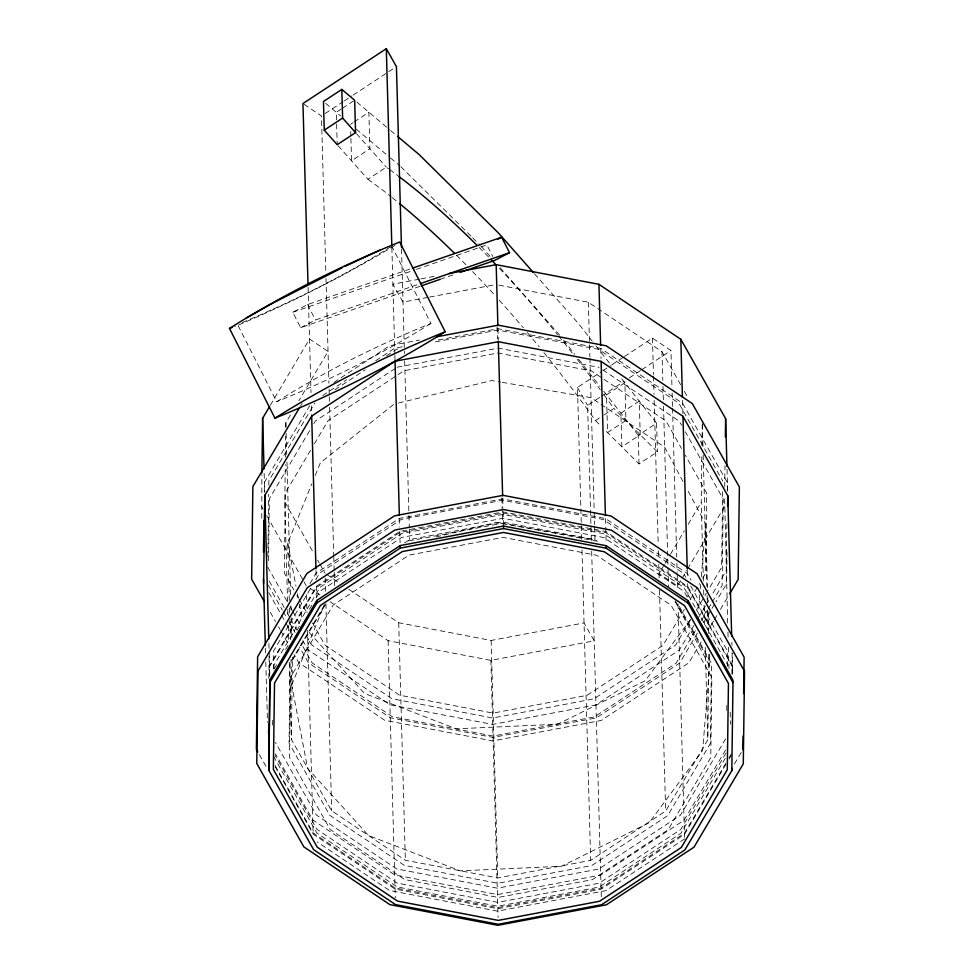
<?xml version="1.0" encoding="UTF-8"?>
<svg xmlns="http://www.w3.org/2000/svg" width="974" height="974" viewBox="0 0 974 974"><rect width="100%" height="100%" fill="white"/><g stroke="black" fill="none" stroke-linecap="round" stroke-linejoin="round"><path stroke-width="0.73" stroke-dasharray="4.87 3.65" d="M261.775 518.278L261.872 474.484M264.283 491.468L264.404 482.349L309.781 405.659M267.85 556.434L268.69 494.342M268.812 485.247L268.873 480.706L314.858 402.968M268.544 560.829L269.372 498.737L310.767 428.779M268.824 678.342L269.128 655.575M269.384 676.175L269.53 665.546L316.44 586.251L399.79 531.414L503.083 511.898L605.84 531.561L687.729 586.518L732.521 665.887L732.399 674.994M269.433 675.81L269.555 666.703L316.477 587.407L399.827 532.571L503.12 513.054L605.877 532.717L687.766 587.675L732.558 667.044M272.623 725.094L272.732 717.521M273.377 669.065L273.621 650.888L311.181 587.407M273.974 668.091L274.011 665.059L320.008 587.322L401.726 533.557L502.998 514.418L603.746 533.703L684.028 587.59L727.931 665.388M287.573 601.774L284.785 501.951L285.285 464.598M285.382 457.123L285.662 436.206M285.784 427.233L285.845 422.753L290.447 414.973M708.743 654.479L707.855 739.729L665.656 811.05L590.682 860.371L497.787 877.927L405.354 860.237L331.696 810.806L291.409 739.424L292.395 657.207M703.411 580.906L701.219 502.255L701.852 454.444M701.974 445.471L702.278 423.057M722.647 491.651L721.624 567.367L707.063 591.985M727.688 623.043L724.583 496.07M724.705 486.963L724.985 465.718M726.86 523.683L726.227 570.752L711.617 595.443M727.298 490.287L727.408 482.69L682.616 403.333L600.727 348.375L497.97 328.701L437.472 340.133M727.018 551.881L726.592 583.755L715.829 601.956M726.75 710.289L726.847 702.717M727.334 666.374L727.541 651.229L690.322 585.289M731.876 674.13L732.156 652.872L732.752 674.276M699.782 594.883L698.65 608.446L696.873 610.856M700.282 588.856L700.659 584.339M701.292 576.803L705.687 524.061L686.585 488.242M709.316 654.017L709.656 666.106L702.619 750.479L649.147 822.774L561.608 866.251L460.252 870.853L368.525 835.522L307.65 768.425L291.701 685.087L290.983 659.398M289.327 600.471L287.732 543.054L311.802 483.883M315.235 475.434L320.397 462.747L394.129 404.064M291.701 685.087L324.366 604.793M270.309 405.306L309.537 339.013L328.031 351.431L298.884 400.704M300.613 405.89L302.159 403.285M313.835 423.593L315.369 420.999L395.821 368.062M310.536 450.317L285.37 492.832L284.298 572.968L293.941 590.037M314.346 443.876L328.068 420.671L403.918 370.777L497.909 353.014L591.425 370.911L602.796 378.545M309.927 583.633L316.075 573.236L399.425 518.399L502.718 498.883L605.487 518.558L687.364 573.516L691.102 580.127M315.783 579.627L319.618 573.15L401.337 519.386L502.596 500.246L603.344 519.532L683.626 573.418L685.854 577.375M274.12 668.919L277.955 662.442M285.625 649.488L288.694 644.301M297.119 630.056L299.42 626.16M309.391 609.322L313.214 602.845M316.282 597.659L320.117 591.181L401.836 537.417L503.095 518.29L603.843 537.563L684.125 591.449L688.594 599.363M324.427 605.037L290.13 663.014L289.059 743.15L329.809 815.372L404.332 865.375L497.848 883.284L591.839 865.521L667.689 815.615L710.375 743.454L711.458 663.331L678.841 605.548M292.48 660.226L325.462 604.464M664.39 564.506L659.021 573.576L677.527 585.995L681.374 579.493M665.157 563.203L669.759 555.423M670.526 554.133L684.345 530.781M688.18 524.304L701.219 502.255M682.141 578.203L686.755 570.399M687.522 569.096L724.437 506.699M684.284 609.359L662.941 645.433L587.078 695.339L493.088 713.102L399.571 695.192L325.06 645.19L312.459 622.861M690.383 599.047L699.527 583.584M702.583 578.422L705.626 573.272L706.698 493.148L685.209 455.065M690.201 620.487L675.639 645.105L593.921 698.869L492.649 718.008L391.901 698.723L311.619 644.837L305.666 634.293M696.337 610.126L706.296 593.288M693.926 625.345L679.316 650.048L595.954 704.884L492.674 724.4L389.904 704.726L308.015 649.768L302.792 640.515M698.541 617.54L708.536 600.641M695.302 630.75L676.139 663.148L594.42 716.901L493.161 736.04L392.412 716.754L312.13 662.868L300.966 643.096M701.438 620.389L707.574 610.016M708.329 608.726L711.397 603.539M712.164 602.249L722.136 585.398L723.292 499.078L685.331 431.823M697.372 633.149L679.682 663.051L596.319 717.887L493.039 737.403L390.27 717.741L308.381 662.783L299.432 646.906M703.52 622.751L711.215 609.748M711.982 608.458L715.05 603.259M701.158 641.988L688.837 662.819L601.25 720.443L492.722 740.946L384.73 720.285L298.689 662.527L294.209 654.589M713.492 621.156L708.098 630.275L707.514 610.625M714.259 619.854L717.339 614.643M720.419 609.444L728.893 595.114M725.618 738.84L680.388 815.287L598.669 869.051L497.41 888.191L396.662 868.905L316.38 815.019L275.447 742.492M725.593 750.029L684.065 820.23L600.714 875.066L497.422 894.582L394.665 874.908L312.776 819.95L275.447 753.815M726.007 753.012L680.789 829.458L599.071 883.223L497.799 902.362L397.051 883.077L316.769 829.191L275.094 755.337M725.35 758.174L680.899 833.33L599.168 887.083L497.909 906.222L397.161 886.937L316.879 833.05L273.718 756.567M725.959 763.032L684.43 833.233L601.08 888.069L497.787 907.585L395.03 887.923L313.141 832.965L275.07 765.503M729.039 757.833L731.34 753.937M725.995 764.2L684.466 834.389L601.104 889.225L497.824 908.742L395.054 889.079L313.165 834.121L275.094 766.66M729.063 759.002L731.377 755.094M734.42 763.993L741.348 752.281M690.627 619.294L645.178 680.741L557.639 724.218L456.282 728.82L364.556 693.488L307.735 630.86M390.623 246.86C342.933 276.567 291.993 301.83 240.14 323.441M394.896 245.497C343.591 276.129 289.838 303.438 234.734 326.594M238.18 325.718L276.689 401.726C325.413 371.131 377.595 345.076 430.91 323.429L392.4 247.42M430.91 323.429C382.185 354.025 330.003 380.091 276.689 401.726M325.267 113.447L343.055 101.746M344.333 100.906L351.955 95.89M353.221 95.062L387.53 72.49M388.809 71.65L396.43 66.634M341.192 109.088L336.298 112.314L336.578 122.614M342.41 108.284L353.428 101.04M350.518 124.295L352.965 122.687M354.195 121.884L368.878 112.217L369.901 148.73L351.541 160.807L350.883 137.444M338.161 145.771L367.941 179.253L386.301 167.175A507.99 167.613 56.7 0 1 388.577 168.806M333.899 382.417L389.746 345.673L419.477 340.048M322.686 395.578L346.683 379.787M375.733 360.684L394.677 348.217L405.001 346.269M334.971 389.734L365.153 369.877M386.52 355.827L396.576 349.203L399.559 348.643M581.721 539.352L577.472 387.433L601.615 371.544M602.882 370.704L610.515 365.688M611.782 364.86L623.214 357.336M624.492 356.496L652.446 338.1L670.952 350.518L671.963 386.982M591.364 540.57L587.59 405.367L600.227 397.051M601.482 396.223L624.224 381.26M629.265 377.949L640.636 370.461M641.903 369.633L670.952 350.518M404.563 542.92L409.64 539.584L502.547 522.027L594.968 539.718L597.476 541.398M543.894 352.612A507.99 167.613 56.7 0 1 595.491 420.549L602.845 415.715M604.063 414.912L613.864 408.459L657.389 451.851L639.029 463.928L605.548 430.569M639.029 463.928L638.226 435.268L656.586 423.191L621.132 377.973M684.71 838.845L606.011 890.626L497.471 911.128L389.49 890.467L317.159 841.926M419.977 286.332L300.649 327.727L292.809 312.252L307.589 304.545L409.664 269.141M300.649 327.727L315.43 320.02L418.942 284.116M292.809 312.252L415.009 269.859M416.446 269.36L486.89 244.924L492.771 256.527M440.102 279.355L455.917 273.864M398.512 403.005L491.87 380.554L500.746 382.088M436.023 536.978L495.839 522.6L594.968 539.718L594.59 526.106M419.453 279.161L392.887 284.177L403.005 302.11L428.073 297.374M420.926 278.881L437.156 275.812M429.546 297.094L495.912 284.554M435.293 341.886L497.848 330.064L598.596 349.349L678.878 403.236L722.781 481.046M397.088 367.235L498.347 348.108L599.095 367.381M408.666 540.96L502.657 523.196L596.173 541.094M348.789 589.258L398.719 622.763L491.152 640.454L584.047 622.91L594.177 640.831L490.884 660.36L388.115 640.685L330.174 601.786M502.231 382.344L591.011 397.684L599.74 403.54M498.895 285.126L588.345 302.244L661.991 351.675L680.643 384.73M304.192 104.364L321.457 115.955L325.827 272.428M602.857 369.913L679.377 421.267L681.605 425.224M604.05 379.385L665.936 420.926L681.508 448.503M600.995 404.38L664.658 447.115L683.054 481.606M326.314 574.173L340.048 583.389M310.012 588.259L320.093 595.029M356.849 102.075L389.466 129.566M390.611 130.528L396.333 135.349M325.596 103.293L340.669 116.003M356.241 129.116L389.405 157.07M390.55 158.032L399.705 165.75M400.838 166.712L471.611 236.719M472.682 237.778L480.194 245.192M595.491 420.549L601.53 426.551M356.521 133.694L386.301 167.175M534.409 273.682L578.227 323.258L592.216 341.095M481.193 246.325L490.153 256.466M500.112 267.728L559.867 335.336M595.954 345.855L611.806 366.078M563.593 340.096L574.794 354.366M578.519 359.126L599.972 386.483M603.71 391.244L638.226 435.268M684.369 391.341L688.107 397.94M577.472 387.433L587.59 405.367M675.335 601.043L708.914 660.53M284.785 501.951L313.872 553.5M317.609 560.111L319.095 562.765M319.849 564.08L325.072 573.333M261.446 506.358L262.931 509M266.669 515.623L303.243 580.431M303.998 581.758L306.238 585.727M296.9 595.284L298.385 597.914M299.128 599.229L306.53 612.354M267.716 567.038L287.062 601.323M290.045 606.595L292.273 610.552M293.016 611.867L299.712 623.737M269.201 580.991L284.128 607.447M287.123 612.731L290.106 618.027M290.849 619.342L296.827 629.922M268.215 585.07L282.363 610.126M283.105 611.441L286.076 616.712M289.059 621.996L295.012 632.54M268.824 592.679L280.768 613.839M281.51 615.154L285.248 621.777M285.991 623.092L293.454 636.326M270.297 612.232L275.532 621.497M278.515 626.793L280.013 629.435M280.768 630.762L288.231 643.997M259.364 754.619L266.839 767.853M674.994 601.092L709.656 666.106M307.589 304.545L315.43 320.02M287.732 543.054L295.986 586.214M297.411 593.653L298.263 598.121M299.408 604.063L302.537 620.438M727.03 469.285L727.724 494.256M731.864 642.304L731.949 645.324M727.943 632.114L728.114 638.165M728.369 647.223L728.954 668.383M730.183 712.213L730.512 724.303M705.687 524.061L707.465 587.529M707.757 598.109L707.879 602.638M708.135 611.709L708.768 634.366M702.315 424.579L702.997 448.771M703.167 454.821L706.844 586.421M707.1 595.491L707.221 600.033M703.666 589.988L703.837 596.039M704.092 605.11L704.64 624.772M705.273 647.466L707.855 739.729M682.531 400.351L682.981 416.336M687.279 570.484L687.486 577.85M687.656 583.633L688.082 599.241M672.133 393.058L672.523 406.73M672.559 408.252L676.723 557.14M676.893 563.216L677.149 572.322M677.186 573.844L677.648 590.463M678.026 603.868L684.539 837.287M661.991 351.675L662.795 380.42M662.965 386.471L663.343 400.083M663.513 406.134L668.578 587.639M656.586 423.191L657.389 451.851M652.446 338.1L653.469 374.564M653.505 376.086L654.017 394.312M654.187 400.387L658.217 544.722M658.387 550.797L658.594 558.394M658.765 564.47L659.191 579.627M659.483 590.22L665.656 811.05M600.727 348.375L601.007 358.493M605.487 518.558L606.157 542.835M588.345 302.244L589.867 356.703M589.903 358.213L594.177 511.009M594.213 512.494L594.554 524.609M591.668 551.199L601.348 897.906M582.014 549.981L590.682 860.371M497.97 328.701L498.286 340.267M502.718 498.883L502.961 507.551M503.083 511.898L503.436 524.621M497.093 326.911L497.434 339.001M501.866 497.824L502.547 522.027M491.152 640.454L497.787 877.927M490.884 660.36L498.067 917.423M401.519 248.942L404.441 353.538M404.66 361.098L408.922 513.87M408.97 515.38L409.299 527.482M409.348 528.992L409.64 539.584M391.865 247.713L394.835 354M394.884 355.449L395.042 361.232M399.425 518.399L399.669 527.068M399.79 531.414L400.107 542.688M398.719 622.763L405.354 860.237M388.115 640.685L395.298 897.748M350.725 131.6L350.847 135.983M336.627 124.088L337.199 144.7M325.998 278.515L328.92 383.196M329.09 389.247L329.261 395.298M329.297 396.808L329.431 401.349M329.602 407.4L333.741 555.63M333.778 557.14L334.167 570.752M334.204 572.262L334.666 588.905M325.194 577.874L325.62 592.996M325.913 603.588L331.696 810.806M308.088 287.354L311.035 392.632M311.4 405.951L311.643 414.62M315.99 570.216L316.233 579.019M316.44 586.251L316.757 597.525M306.481 594.664L306.98 612.536M307.48 630.409L313.165 834.121M285.845 422.753L285.966 427.294M286.137 433.345L286.733 454.517M286.94 462.078L290.702 596.697M290.958 605.779L291.08 610.308M291.287 617.869L291.835 637.544M289.546 608.032L289.716 614.07M289.875 620.121L290.435 639.76M287.78 609.347L287.951 615.398M288.243 625.978L288.706 642.621M289.266 662.283L291.409 739.424M264.161 473.413L264.697 492.467M268.909 643.473L269.08 649.512M269.165 652.531L269.798 675.372M265.415 648.404L265.537 652.933M265.792 662.003L267.485 722.452M367.941 179.253A507.99 167.613 56.7 0 1 391.134 196.772M392.315 197.71A507.99 167.613 56.7 0 1 398.244 202.495M456.441 255.2A507.99 167.613 56.7 0 1 466.132 264.94M472.585 271.563A507.99 167.613 56.7 0 1 495.206 295.731M499.224 300.175A507.99 167.613 56.7 0 1 523.318 327.751M527.311 332.475A507.99 167.613 56.7 0 1 539.206 346.841M389.722 169.634A507.99 167.613 56.7 0 1 397.794 175.612M479.111 247.42A507.99 167.613 56.7 0 1 489.873 258.378M499.54 268.495A507.99 167.613 56.7 0 1 557.566 334.752M558.504 335.908A507.99 167.613 56.7 0 1 573.491 354.621M577.229 359.382A507.99 167.613 56.7 0 1 600.313 389.831M603.953 394.774A507.99 167.613 56.7 0 1 613.864 408.459M290.52 677.186L289.448 757.309L330.21 829.531L404.721 879.546L498.238 897.444L592.229 879.68L668.091 829.787L710.776 757.626L711.848 677.502L671.086 605.28L596.575 555.265L503.059 537.368L409.068 555.119L333.218 605.024L290.52 677.186M624.87 382.733L606.51 394.811L607.557 432.566L625.917 420.488L624.87 382.733M639.273 401.105L620.901 413.183L621.85 446.81L640.21 434.721L639.273 401.105"/><path stroke-width="1.46" d="M261.884 472.962L262.615 418.309L269.542 406.608M263.479 552.185L263.905 520.311M263.601 583.414L264.77 495.364L311.68 416.068L395.042 361.232L498.323 341.716L601.092 361.378L682.981 416.336L727.773 495.705L731.693 636.253M268.617 733.86L268.739 724.753M268.666 733.495L268.787 724.388M269.92 679.718L268.812 770.276L313.604 849.645L395.493 904.602L498.25 924.265L601.542 904.749L684.892 849.912L731.815 770.617L732.984 682.567L732.923 680.059L688.131 600.69L606.242 545.732L503.473 526.057L400.192 545.574L316.83 600.41L269.92 679.718L268.812 770.276M725.374 436.863L725.618 418.65L680.826 339.293L598.937 284.323L496.18 264.66L448.953 273.584M727.627 506.334L727.773 495.705M742.894 749.676L743.077 736.027M743.637 693.561L744.124 657.158L697.067 573.759L611.015 516.013L503.034 495.34L394.507 515.855L306.907 573.467L257.623 656.793L256.381 749.323L257.879 751.965M299.846 407.193L252.863 486.61L251.633 579.14L264.331 601.64M269.993 682.226L316.903 602.93L400.265 548.094L503.546 528.578L606.315 548.24L688.204 603.198L732.984 682.567M729.66 593.811L738.134 579.493L739.376 486.976L692.307 403.577L606.266 345.831L498.286 325.158L437.326 336.675M229.474 328.421C283.264 294.647 340.876 265.89 399.717 241.99L445.191 331.744C391.402 365.518 333.802 394.287 274.948 418.175L229.474 328.421L232.104 327.507M274.948 418.175C328.737 384.401 386.337 355.644 445.191 331.744M401.483 247.42L396.43 66.634L386.313 48.7L302.951 103.536L308.003 284.323M341.813 89.413L323.453 101.491L324.257 130.151L337.199 144.7L355.559 132.622L354.658 100.237L341.813 89.413L342.617 118.073L355.559 132.622M324.257 130.151L342.617 118.073M246.227 317.999L273.292 302.865L342.337 267.704M497.641 239.324L501.683 237.218L509.512 252.692L494.731 260.399L460.227 272.367M345.027 266.365L379.787 250.196M412.538 268.142L501.683 237.218M420.378 283.617L509.512 252.692M421.413 285.832L440.102 279.355M397.477 136.323L419.21 154.635L498.554 233.115L533.411 272.55M725.618 418.65L726.945 466.315M731.742 768.109L731.815 770.617M680.826 339.293L682.445 397.368M682.981 416.336L687.242 568.974M688.131 600.69L688.204 603.198M598.937 284.323L600.641 345.393M601.092 361.378L605.402 515.526M606.242 545.732L606.315 548.24M496.18 264.66L497.884 325.718M498.323 341.716L502.633 495.863M503.473 526.057L503.546 528.578M386.313 48.7L391.828 246.191M395.042 361.232L399.352 515.38M400.192 545.574L400.265 548.094M311.68 416.068L315.953 568.706M316.83 600.41L316.903 602.93M262.615 418.309L264.039 468.944M264.77 495.364L268.787 638.932M263.479 579.08L265.33 645.372M399.437 203.469A507.99 167.613 56.7 0 1 454.286 253.082M398.95 176.501A507.99 167.613 56.7 0 1 476.956 245.265M490.945 259.486A507.99 167.613 56.7 0 1 496.326 265.098M258.013 670.964L256.771 763.482L303.839 846.881L389.88 904.627L497.872 925.3L606.4 904.797L693.987 847.173L743.284 763.847L744.526 671.317L697.457 587.931L611.416 530.173L503.436 509.512L394.896 530.014L307.309 587.639L258.013 670.964M274.522 683.091L273.365 769.411L317.281 847.222L397.562 901.108L498.311 920.393L599.57 901.254L681.289 847.49L727.286 769.752L728.442 683.431L684.527 605.621L604.245 551.734L503.497 532.449L402.238 551.588L320.507 605.353L274.522 683.091"/></g></svg>
